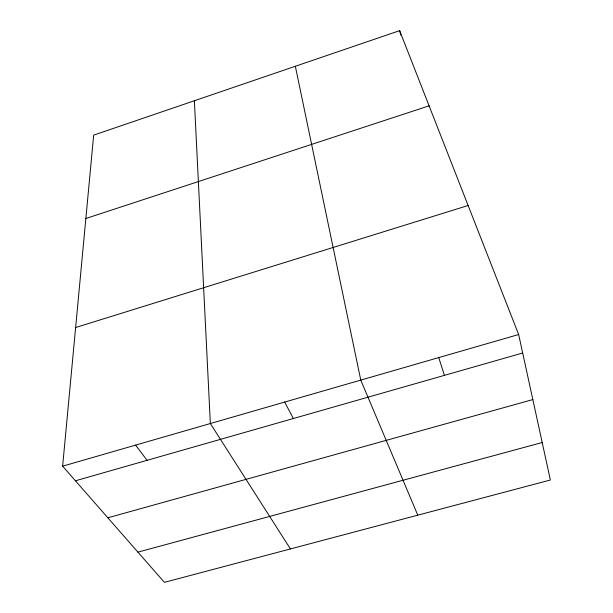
<?xml version="1.0" encoding="UTF-8"?>
<svg xmlns="http://www.w3.org/2000/svg" width="613" height="613" viewBox="0 0 613 613"><rect width="100%" height="100%" fill="white"/><g stroke="black" fill="none" stroke-linecap="round" stroke-linejoin="round"><path stroke-width="0.92" d="M62.626 466.179L93.674 135.136L399.645 30.65L518.652 334.522L550.374 480.017L164.407 582.35L62.626 466.179L518.652 334.522M85.858 218.504L429.092 105.834M75.629 327.526L468.125 205.501M75.422 480.791L522.682 353.004M107.842 517.793L532.843 399.584M137.94 552.144L542.198 442.517M135.596 445.115L147.082 460.317M290.432 548.934L210.351 423.529L194.375 100.747M284.662 402.074L293.359 418.526M417.775 515.173L360.773 380.106L295.336 66.273M438.747 357.594L444.41 375.371M399.645 30.65L400.802 35.064"/></g></svg>
